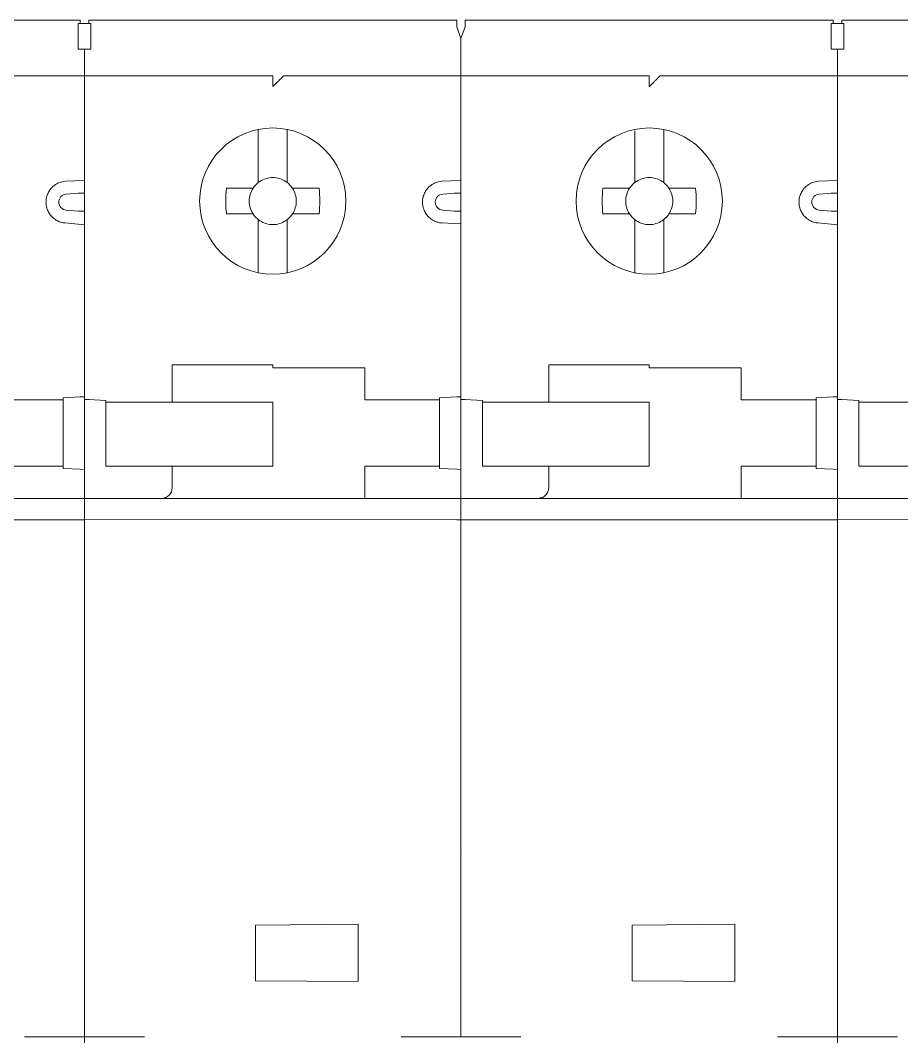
# Model space of a CAD drawing. Header units: millimetres. Extents: x 1359 to 3577, y 1336 to 3557.
# Drawn here: x 2113.87 to 2155.07, y 2964.79 to 3012.31 of the extents above; entities that cross this region are included whole.
import ezdxf

# ---------------------------------------------------------------- set-up
doc = ezdxf.new("R2010")
doc.units = ezdxf.units.MM
doc.layers.add('000-PI-Oprema', color=30, linetype='Continuous', lineweight=5)

msp = doc.modelspace()

# ---------------------------------------------------------------- linework, layer by layer
at = {"layer": '000-PI-Oprema', "color": 0, "lineweight": 0}
for p, q in [((2111.891, 3012.306), (2116.671, 3012.306)), ((2116.571, 3012.156), (2116.671, 3012.156)), ((2116.671, 3012.156), (2117.071, 3012.156)), ((2117.071, 3012.306), (2121.871, 3012.306)), ((2117.071, 3012.156), (2117.171, 3012.156)), ((2121.871, 3012.306), (2129.491, 3012.306)), ((2129.491, 3012.306), (2134.271, 3012.306)), ((2134.671, 3012.306), (2139.471, 3012.306)), ((2139.471, 3012.306), (2147.091, 3012.306)), ((2147.091, 3012.306), (2151.871, 3012.306)), ((2151.771, 3012.156), (2151.871, 3012.156)), ((2151.871, 3012.156), (2152.271, 3012.156)), ((2152.271, 3012.306), (2157.071, 3012.306)), ((2152.271, 3012.156), (2152.371, 3012.156)), ((2134.471, 3011.456), (2134.271, 3012.006)), ((2134.671, 3012.006), (2134.471, 3011.456)), ((2116.571, 3010.956), (2116.571, 3011.256)), ((2117.171, 3010.956), (2117.171, 3011.256)), ((2134.471, 3011.456), (2134.471, 3008.856)), ((2134.471, 3011.456), (2134.471, 3008.856)), ((2151.771, 3010.956), (2151.771, 3011.256)), ((2152.371, 3010.956), (2152.371, 3011.256)), ((2117.171, 3010.956), (2116.571, 3010.956)), ((2116.871, 3010.956), (2116.871, 3005.136)), ((2152.371, 3010.956), (2151.771, 3010.956)), ((2152.071, 3010.956), (2152.071, 3005.136)), ((2108.571, 3009.706), (2116.671, 3009.706)), ((2116.671, 3009.706), (2125.671, 3009.706)), ((2126.171, 3009.706), (2134.471, 3009.706)), ((2143.271, 3009.706), (2134.471, 3009.706)), ((2143.771, 3009.706), (2151.871, 3009.706)), ((2151.871, 3009.706), (2160.871, 3009.706)), ((2134.471, 3008.856), (2134.471, 2994.585)), ((2134.471, 3008.856), (2134.471, 3005.136)), ((2124.996, 3007.207), (2124.996, 3007.132)), ((2124.996, 3007.132), (2124.996, 3005.013)), ((2126.346, 3007.132), (2126.346, 3007.207)), ((2126.346, 3005.013), (2126.346, 3007.132)), ((2142.596, 3007.132), (2142.596, 3005.013)), ((2143.946, 3007.132), (2143.946, 3007.207)), ((2143.946, 3005.013), (2143.946, 3007.132)), ((2116.871, 3002.476), (2116.871, 3005.136)), ((2124.996, 3004.725), (2124.996, 3005.013)), ((2126.346, 3004.725), (2126.346, 3005.013)), ((2142.596, 3004.725), (2142.596, 3005.013)), ((2143.946, 3004.725), (2143.946, 3005.013)), ((2152.071, 3002.476), (2152.071, 3005.136)), ((2116.871, 3004.819), (2115.965, 3004.781)), ((2134.471, 3004.819), (2133.565, 3004.781)), ((2134.471, 3004.506), (2134.466, 3004.493)), ((2152.071, 3004.819), (2151.165, 3004.781)), ((2116.571, 3004.232), (2116.017, 3004.184)), ((2123.507, 3004.456), (2124.365, 3004.456)), ((2126.977, 3004.456), (2127.835, 3004.456)), ((2134.171, 3004.232), (2133.617, 3004.184)), ((2134.471, 3004.232), (2134.471, 3003.38)), ((2141.107, 3004.456), (2141.965, 3004.456)), ((2144.577, 3004.456), (2145.435, 3004.456)), ((2151.771, 3004.232), (2151.217, 3004.184)), ((2116.571, 3003.38), (2116.017, 3003.429)), ((2123.507, 3003.256), (2124.365, 3003.256)), ((2127.835, 3003.256), (2126.977, 3003.256)), ((2134.171, 3003.38), (2133.617, 3003.429)), ((2141.107, 3003.256), (2141.965, 3003.256)), ((2145.435, 3003.256), (2144.577, 3003.256)), ((2151.771, 3003.38), (2151.217, 3003.429)), ((2115.965, 3002.831), (2116.871, 3002.752)), ((2124.996, 3002.7), (2124.996, 3002.988)), ((2124.996, 3002.7), (2124.996, 3000.58)), ((2126.346, 3002.7), (2126.346, 3002.988)), ((2126.346, 3000.58), (2126.346, 3002.7)), ((2133.565, 3002.831), (2134.471, 3002.793)), ((2142.596, 3002.7), (2142.596, 3002.988)), ((2142.596, 3002.7), (2142.596, 3000.58)), ((2143.946, 3002.7), (2143.946, 3002.988)), ((2143.946, 3000.58), (2143.946, 3002.7)), ((2151.165, 3002.831), (2152.071, 3002.752)), ((2116.871, 3002.476), (2116.871, 2994.709)), ((2134.471, 3002.476), (2134.471, 2994.709)), ((2152.071, 3002.476), (2152.071, 2994.709)), ((2124.996, 3000.58), (2124.996, 3000.506)), ((2126.346, 3000.506), (2126.346, 3000.58)), ((2142.596, 3000.58), (2142.596, 3000.506)), ((2143.946, 3000.506), (2143.946, 3000.58)), ((2134.471, 2998.556), (2134.466, 2998.561)), ((2134.476, 2998.356), (2134.471, 2998.356)), ((2125.671, 2996.206), (2120.971, 2996.206)), ((2120.971, 2994.456), (2120.971, 2996.206)), ((2125.671, 2996.056), (2125.671, 2996.206)), ((2129.971, 2996.056), (2125.671, 2996.056)), ((2129.971, 2994.556), (2129.971, 2996.056)), ((2138.571, 2996.206), (2143.271, 2996.206)), ((2138.571, 2994.456), (2138.571, 2996.206)), ((2143.271, 2996.206), (2143.271, 2996.056)), ((2143.271, 2996.056), (2147.571, 2996.056)), ((2147.571, 2996.056), (2147.571, 2994.556)), ((2112.771, 2994.556), (2115.871, 2994.556)), ((2115.871, 2994.656), (2116.671, 2994.698)), ((2115.871, 2994.556), (2115.871, 2994.656)), ((2115.871, 2991.456), (2115.871, 2994.556)), ((2116.671, 2994.698), (2116.871, 2994.709)), ((2116.871, 2994.709), (2116.871, 2994.585)), ((2116.871, 2994.585), (2117.071, 2994.574)), ((2116.871, 2994.556), (2116.871, 2994.585)), ((2116.871, 2994.556), (2116.871, 2991.304)), ((2117.071, 2994.574), (2117.871, 2994.532)), ((2117.871, 2994.532), (2117.871, 2994.456)), ((2130.371, 2994.556), (2129.971, 2994.556)), ((2133.471, 2994.556), (2130.371, 2994.556)), ((2134.271, 2994.698), (2133.471, 2994.656)), ((2133.471, 2994.556), (2133.471, 2994.656)), ((2133.471, 2991.456), (2133.471, 2994.556)), ((2134.471, 2994.709), (2134.271, 2994.698)), ((2134.471, 2994.709), (2134.471, 2991.304)), ((2134.671, 2994.574), (2134.471, 2994.585)), ((2134.471, 2990.38), (2134.471, 2994.556)), ((2134.671, 2994.574), (2135.471, 2994.532)), ((2135.471, 2994.532), (2135.471, 2994.456)), ((2147.971, 2994.556), (2147.571, 2994.556)), ((2147.971, 2994.556), (2151.071, 2994.556)), ((2151.071, 2994.656), (2151.871, 2994.698)), ((2151.071, 2994.556), (2151.071, 2994.656)), ((2151.071, 2991.456), (2151.071, 2994.556)), ((2151.871, 2994.698), (2152.071, 2994.709)), ((2152.071, 2994.709), (2152.071, 2994.585)), ((2152.071, 2994.585), (2152.271, 2994.574)), ((2152.071, 2994.556), (2152.071, 2994.585)), ((2152.071, 2994.556), (2152.071, 2991.304)), ((2152.271, 2994.574), (2153.071, 2994.532)), ((2153.071, 2994.532), (2153.071, 2994.456)), ((2117.871, 2994.456), (2120.971, 2994.456)), ((2117.871, 2994.456), (2117.871, 2991.456)), ((2120.971, 2994.456), (2121.371, 2994.456)), ((2121.371, 2994.456), (2125.671, 2994.456)), ((2125.671, 2994.456), (2125.671, 2991.456)), ((2135.471, 2994.456), (2138.571, 2994.456)), ((2135.471, 2994.456), (2135.471, 2991.456)), ((2138.571, 2994.456), (2138.971, 2994.456)), ((2138.971, 2994.456), (2143.271, 2994.456)), ((2143.271, 2994.456), (2143.271, 2991.456)), ((2153.071, 2994.456), (2156.171, 2994.456)), ((2153.071, 2994.456), (2153.071, 2991.456)), ((2134.471, 2993.756), (2134.476, 2993.756)), ((2134.466, 2993.551), (2134.471, 2993.556)), ((2115.871, 2991.456), (2112.771, 2991.456)), ((2115.871, 2991.356), (2115.871, 2991.456)), ((2115.871, 2991.356), (2116.671, 2991.314)), ((2116.671, 2991.314), (2116.871, 2991.304)), ((2116.871, 2990.38), (2116.871, 2991.304)), ((2120.971, 2991.456), (2117.871, 2991.456)), ((2120.971, 2991.456), (2121.371, 2991.456)), ((2120.971, 2991.456), (2120.971, 2990.456)), ((2125.671, 2991.456), (2121.371, 2991.456)), ((2129.971, 2991.456), (2130.371, 2991.456)), ((2129.971, 2991.456), (2129.971, 2989.956)), ((2133.471, 2991.456), (2130.371, 2991.456)), ((2133.471, 2991.356), (2133.471, 2991.456)), ((2134.271, 2991.314), (2133.471, 2991.356)), ((2134.271, 2991.314), (2134.471, 2991.304)), ((2134.471, 2991.304), (2134.471, 2989.106)), ((2135.471, 2991.456), (2138.571, 2991.456)), ((2138.971, 2991.456), (2138.571, 2991.456)), ((2138.571, 2991.456), (2138.571, 2990.456)), ((2143.271, 2991.456), (2138.971, 2991.456)), ((2147.571, 2991.456), (2147.971, 2991.456)), ((2147.571, 2989.956), (2147.571, 2991.456)), ((2151.071, 2991.456), (2147.971, 2991.456)), ((2151.071, 2991.356), (2151.071, 2991.456)), ((2151.071, 2991.356), (2151.871, 2991.314)), ((2151.871, 2991.314), (2152.071, 2991.304)), ((2152.071, 2990.38), (2152.071, 2991.304)), ((2156.171, 2991.456), (2153.071, 2991.456)), ((2116.871, 2990.38), (2116.871, 2989.106)), ((2134.471, 2989.106), (2134.471, 2990.38)), ((2152.071, 2990.38), (2152.071, 2989.106)), ((2099.271, 2989.956), (2116.871, 2989.956)), ((2134.471, 2989.956), (2116.871, 2989.956)), ((2134.471, 2989.956), (2152.071, 2989.956)), ((2169.671, 2989.956), (2152.071, 2989.956)), ((2116.671, 2988.956), (2099.271, 2988.956)), ((2116.871, 2988.956), (2116.671, 2988.956)), ((2116.871, 2989.106), (2116.871, 2988.956)), ((2134.271, 2988.956), (2116.871, 2988.961)), ((2116.871, 2988.956), (2116.871, 2964.789)), ((2134.271, 2988.956), (2134.471, 2988.956)), ((2134.471, 2964.789), (2134.471, 2989.106)), ((2134.471, 2989.106), (2134.471, 2964.939)), ((2151.871, 2988.956), (2134.471, 2988.956)), ((2152.071, 2988.956), (2151.871, 2988.956)), ((2152.071, 2989.106), (2152.071, 2988.956)), ((2169.471, 2988.956), (2152.071, 2988.961)), ((2152.071, 2988.956), (2152.071, 2964.789)), ((2134.471, 2984.256), (2134.476, 2984.256)), ((2134.466, 2984.051), (2134.471, 2984.056)), ((2134.471, 2982.506), (2134.466, 2982.506)), ((2134.471, 2981.906), (2134.466, 2981.911)), ((2134.476, 2981.911), (2134.471, 2981.906)), ((2134.471, 2974.804), (2134.469, 2974.809)), ((2134.471, 2974.506), (2134.476, 2974.501)), ((2134.466, 2973.17), (2134.471, 2973.156)), ((2134.471, 2973.256), (2134.476, 2973.27)), ((2124.871, 2970.006), (2129.671, 2970.048)), ((2124.871, 2967.406), (2124.871, 2970.006)), ((2129.671, 2970.048), (2129.671, 2967.364)), ((2142.471, 2970.006), (2147.271, 2970.048)), ((2142.471, 2967.406), (2142.471, 2970.006)), ((2147.271, 2970.048), (2147.271, 2967.364)), ((2129.671, 2967.364), (2124.871, 2967.406)), ((2147.271, 2967.364), (2142.471, 2967.406)), ((2114.071, 2964.789), (2116.671, 2964.789)), ((2116.871, 2964.789), (2116.671, 2964.789)), ((2116.871, 2964.789), (2116.871, 2963.547)), ((2117.071, 2964.789), (2116.871, 2964.789)), ((2117.071, 2964.789), (2119.671, 2964.789)), ((2131.671, 2964.789), (2134.271, 2964.789)), ((2134.271, 2964.789), (2134.471, 2964.789)), ((2134.671, 2964.789), (2134.471, 2964.789)), ((2134.671, 2964.789), (2137.271, 2964.789)), ((2149.271, 2964.789), (2151.871, 2964.789)), ((2152.071, 2964.789), (2151.871, 2964.789)), ((2152.071, 2964.789), (2152.071, 2963.547)), ((2152.271, 2964.789), (2152.071, 2964.789)), ((2152.271, 2964.789), (2154.871, 2964.789))]:
    msp.add_line(p, q, dxfattribs=at)
for centre in [(2125.671, 3003.856), (2143.271, 3003.856)]:
    msp.add_circle(centre, 3.418, dxfattribs=at)
for centre, radius, start, end in [((2125.671, 3003.856), 1.1, 136.9319, 146.9443), ((2125.671, 3003.856), 1.1, 135, 136.9319), ((2125.671, 3003.856), 1.1, 123.0557, 133.0681), ((2125.671, 3003.856), 1.1, 46.9319, 56.9443), ((2125.671, 3003.856), 1.1, 45, 46.9319), ((2125.671, 3003.856), 1.1, 43.0681, 45), ((2125.671, 3003.856), 1.1, 33.0557, 43.0681), ((2143.271, 3003.856), 1.1, 136.9319, 146.9443), ((2143.271, 3003.856), 1.1, 135, 136.9319), ((2143.271, 3003.856), 1.1, 123.0557, 133.0681), ((2143.271, 3003.856), 1.1, 46.9319, 56.9443), ((2143.271, 3003.856), 1.1, 45, 46.9319), ((2143.271, 3003.856), 1.1, 43.0681, 45), ((2143.271, 3003.856), 1.1, 33.0557, 43.0681), ((2125.671, 3003.856), 1.1, 213.0557, 223.0681), ((2125.671, 3003.856), 1.1, 313.0681, 315), ((2125.671, 3003.856), 1.1, 315, 316.9319), ((2125.671, 3003.856), 1.1, 316.9319, 326.9443), ((2143.271, 3003.856), 1.1, 213.0557, 223.0681), ((2143.271, 3003.856), 1.1, 313.0681, 315), ((2143.271, 3003.856), 1.1, 315, 316.9319), ((2143.271, 3003.856), 1.1, 316.9319, 326.9443), ((2125.671, 3003.856), 1.1, 226.9319, 236.9443), ((2125.671, 3003.856), 1.1, 303.0557, 313.0681), ((2143.271, 3003.856), 1.1, 226.9319, 236.9443), ((2143.271, 3003.856), 1.1, 303.0557, 313.0681), ((2120.471, 2990.456), 0.5, 270, 0)]:
    msp.add_arc(centre, radius, start, end, dxfattribs=at)
for points, knots in [([(2116.571, 3012.156), (2116.571, 3012.137), (2116.571, 3012.083), (2116.571, 3011.968), (2116.571, 3011.809), (2116.571, 3011.632), (2116.571, 3011.445), (2116.571, 3011.319), (2116.571, 3011.256)], [0.287427, 0.287427, 0.287427, 0.287427, 0.3699948, 0.5001298, 0.629921, 0.7600558, 0.879771, 1, 1, 1, 1]), ([(2116.671, 3012.156), (2116.671, 3012.157), (2116.671, 3012.213), (2116.671, 3012.281), (2116.671, 3012.298), (2116.671, 3012.306)], [0, 0, 0, 0, 0.010834, 0.505413, 1, 1, 1, 1]), ([(2117.071, 3012.306), (2117.071, 3012.298), (2117.071, 3012.281), (2117.071, 3012.213), (2117.071, 3012.157), (2117.071, 3012.156)], [0, 0, 0, 0, 0.494587, 0.989166, 1, 1, 1, 1]), ([(2117.171, 3012.156), (2117.171, 3012.108), (2117.171, 3012.043), (2117.171, 3011.778), (2117.171, 3011.518), (2117.171, 3011.256)], [0.2858647, 0.2858647, 0.2858647, 0.2858647, 0.5, 0.5, 1, 1, 1, 1]), ([(2134.271, 3012.006), (2134.271, 3012.063), (2134.271, 3012.116), (2134.271, 3012.252), (2134.271, 3012.306), (2134.271, 3012.306)], [0.262243, 0.262243, 0.262243, 0.262243, 0.5, 0.5, 1, 1, 1, 1]), ([(2134.671, 3012.006), (2134.671, 3012.032), (2134.671, 3012.087), (2134.671, 3012.162), (2134.671, 3012.227), (2134.671, 3012.273), (2134.671, 3012.301), (2134.671, 3012.304), (2134.671, 3012.306)], [0.2613825, 0.2613825, 0.2613825, 0.2613825, 0.3685854, 0.5000663, 0.6285535, 0.7600358, 0.8779631, 1, 1, 1, 1]), ([(2151.771, 3012.156), (2151.771, 3012.137), (2151.771, 3012.083), (2151.771, 3011.968), (2151.771, 3011.809), (2151.771, 3011.632), (2151.771, 3011.445), (2151.771, 3011.319), (2151.771, 3011.256)], [0.287427, 0.287427, 0.287427, 0.287427, 0.3699948, 0.5001298, 0.629921, 0.7600558, 0.879771, 1, 1, 1, 1]), ([(2151.871, 3012.156), (2151.871, 3012.157), (2151.871, 3012.213), (2151.871, 3012.281), (2151.871, 3012.298), (2151.871, 3012.306)], [0, 0, 0, 0, 0.010834, 0.505413, 1, 1, 1, 1]), ([(2152.271, 3012.306), (2152.271, 3012.298), (2152.271, 3012.281), (2152.271, 3012.213), (2152.271, 3012.157), (2152.271, 3012.156)], [0, 0, 0, 0, 0.494587, 0.989166, 1, 1, 1, 1]), ([(2152.371, 3012.156), (2152.371, 3012.108), (2152.371, 3012.043), (2152.371, 3011.778), (2152.371, 3011.518), (2152.371, 3011.256)], [0.2858647, 0.2858647, 0.2858647, 0.2858647, 0.5, 0.5, 1, 1, 1, 1]), ([(2125.671, 3009.206), (2125.671, 3009.337), (2125.671, 3009.467), (2125.671, 3009.652), (2125.671, 3009.706), (2125.671, 3009.706)], [0, 0, 0, 0, 0.5, 0.5, 1, 1, 1, 1]), ([(2125.671, 3009.206), (2125.693, 3009.228), (2125.737, 3009.271), (2125.801, 3009.336), (2125.872, 3009.407), (2125.949, 3009.484), (2126.025, 3009.56), (2126.088, 3009.623), (2126.135, 3009.67), (2126.166, 3009.701), (2126.169, 3009.704), (2126.171, 3009.706)], [0, 0, 0, 0, 0.097283, 0.192791, 0.287384, 0.42418, 0.554334, 0.675821, 0.789691, 0.896334, 1, 1, 1, 1]), ([(2143.271, 3009.706), (2143.271, 3009.705), (2143.271, 3009.704), (2143.271, 3009.691), (2143.271, 3009.669), (2143.271, 3009.627), (2143.271, 3009.563), (2143.271, 3009.483), (2143.271, 3009.395), (2143.271, 3009.301), (2143.271, 3009.238), (2143.271, 3009.206)], [0, 0, 0, 0, 0.080758, 0.160392, 0.240099, 0.368585, 0.500066, 0.628554, 0.760036, 0.877963, 1, 1, 1, 1]), ([(2143.771, 3009.706), (2143.771, 3009.706), (2143.769, 3009.705), (2143.76, 3009.695), (2143.745, 3009.681), (2143.724, 3009.659), (2143.697, 3009.632), (2143.664, 3009.599), (2143.617, 3009.552), (2143.55, 3009.485), (2143.469, 3009.403), (2143.374, 3009.309), (2143.309, 3009.244), (2143.271, 3009.206)], [0, 0, 0, 0, 0.056117, 0.113833, 0.173777, 0.236509, 0.302522, 0.372235, 0.446007, 0.56933, 0.712859, 0.83153, 1, 1, 1, 1]), ([(2134.471, 3005.135), (2134.471, 3005.135), (2134.471, 3005.133), (2134.471, 3005.12), (2134.471, 3005.098), (2134.471, 3005.059), (2134.471, 3004.989), (2134.471, 3004.876), (2134.471, 3004.738), (2134.471, 3004.581), (2134.471, 3004.41), (2134.471, 3004.291), (2134.471, 3004.232)], [0, 0, 0, 0, 0.062572, 0.124512, 0.186422, 0.248903, 0.373491, 0.498598, 0.623567, 0.749199, 0.874318, 1, 1, 1, 1]), ([(2115.965, 3002.831), (2115.934, 3002.835), (2115.874, 3002.842), (2115.785, 3002.863), (2115.674, 3002.899), (2115.545, 3002.962), (2115.4, 3003.067), (2115.268, 3003.206), (2115.159, 3003.383), (2115.087, 3003.586), (2115.063, 3003.806), (2115.087, 3004.027), (2115.159, 3004.229), (2115.268, 3004.407), (2115.399, 3004.545), (2115.545, 3004.651), (2115.688, 3004.719), (2115.829, 3004.764), (2115.919, 3004.775), (2115.965, 3004.781)], [0, 0, 0, 0, 0.031513, 0.062833, 0.094232, 0.152293, 0.210532, 0.279327, 0.348301, 0.424071, 0.50002, 0.57579, 0.651739, 0.720534, 0.789508, 0.84757, 0.905809, 0.95275, 1, 1, 1, 1]), ([(2126.271, 3004.778), (2126.094, 3004.894), (2125.883, 3004.956), (2125.46, 3004.956), (2125.249, 3004.894), (2125.071, 3004.778)], [0, 0, 0, 0, 0.5, 0.5, 1, 1, 1, 1]), ([(2133.565, 3002.831), (2133.534, 3002.835), (2133.474, 3002.842), (2133.385, 3002.863), (2133.274, 3002.899), (2133.145, 3002.962), (2133, 3003.067), (2132.868, 3003.206), (2132.759, 3003.383), (2132.687, 3003.586), (2132.663, 3003.806), (2132.687, 3004.027), (2132.759, 3004.229), (2132.868, 3004.407), (2132.999, 3004.545), (2133.145, 3004.651), (2133.288, 3004.719), (2133.429, 3004.764), (2133.519, 3004.775), (2133.565, 3004.781)], [0, 0, 0, 0, 0.031513, 0.062833, 0.094232, 0.152293, 0.210532, 0.279327, 0.348301, 0.424071, 0.50002, 0.57579, 0.651739, 0.720534, 0.789508, 0.84757, 0.905809, 0.95275, 1, 1, 1, 1]), ([(2143.871, 3004.778), (2143.694, 3004.894), (2143.483, 3004.956), (2143.06, 3004.956), (2142.849, 3004.894), (2142.671, 3004.778)], [0, 0, 0, 0, 0.5, 0.5, 1, 1, 1, 1]), ([(2151.165, 3002.831), (2151.134, 3002.835), (2151.074, 3002.842), (2150.985, 3002.863), (2150.874, 3002.899), (2150.745, 3002.962), (2150.6, 3003.067), (2150.468, 3003.206), (2150.359, 3003.383), (2150.287, 3003.586), (2150.263, 3003.806), (2150.287, 3004.027), (2150.359, 3004.229), (2150.468, 3004.407), (2150.599, 3004.545), (2150.745, 3004.651), (2150.888, 3004.719), (2151.029, 3004.764), (2151.119, 3004.775), (2151.165, 3004.781)], [0, 0, 0, 0, 0.031513, 0.062833, 0.094232, 0.152293, 0.210532, 0.279327, 0.348301, 0.424071, 0.50002, 0.57579, 0.651739, 0.720534, 0.789508, 0.84757, 0.905809, 0.95275, 1, 1, 1, 1]), ([(2116.017, 3003.429), (2115.924, 3003.437), (2115.834, 3003.481), (2115.708, 3003.619), (2115.671, 3003.713), (2115.671, 3003.9), (2115.708, 3003.993), (2115.834, 3004.131), (2115.924, 3004.175), (2116.017, 3004.184)], [0, 0, 0, 0, 0.25, 0.25, 0.5, 0.5, 0.75, 0.75, 1, 1, 1, 1]), ([(2116.871, 3004.232), (2116.871, 3004.232), (2116.839, 3004.232), (2116.728, 3004.232), (2116.65, 3004.232), (2116.571, 3004.232)], [0, 0, 0, 0, 0.5, 0.5, 1, 1, 1, 1]), ([(2123.507, 3004.456), (2123.483, 3004.257), (2123.459, 3003.856), (2123.483, 3003.455), (2123.508, 3003.256), (2123.507, 3003.256)], [0, 0, 0, 0, 0.5, 1, 1.000008, 1.000008, 1.000008, 1.000008]), ([(2126.977, 3004.456), (2126.91, 3004.456), (2126.785, 3004.456), (2126.654, 3004.456), (2126.593, 3004.456)], [0, 0, 0, 0, 0.54278, 1, 1, 1, 1]), ([(2133.617, 3003.429), (2133.524, 3003.437), (2133.434, 3003.481), (2133.308, 3003.619), (2133.271, 3003.713), (2133.271, 3003.9), (2133.308, 3003.993), (2133.434, 3004.131), (2133.524, 3004.175), (2133.617, 3004.184)], [0, 0, 0, 0, 0.25, 0.25, 0.5, 0.5, 0.75, 0.75, 1, 1, 1, 1]), ([(2134.471, 3004.232), (2134.471, 3004.232), (2134.439, 3004.232), (2134.328, 3004.232), (2134.25, 3004.232), (2134.171, 3004.232)], [0, 0, 0, 0, 0.5, 0.5, 1, 1, 1, 1]), ([(2141.107, 3004.456), (2141.083, 3004.257), (2141.059, 3003.856), (2141.083, 3003.455), (2141.108, 3003.256), (2141.107, 3003.256)], [-0.000008, -0.000008, -0.000008, -0.000008, 0.499992, 0.999992, 1, 1, 1, 1]), ([(2144.577, 3004.456), (2144.51, 3004.456), (2144.385, 3004.456), (2144.254, 3004.456), (2144.193, 3004.456)], [0, 0, 0, 0, 0.54278, 1, 1, 1, 1]), ([(2151.217, 3003.429), (2151.124, 3003.437), (2151.034, 3003.481), (2150.908, 3003.619), (2150.871, 3003.713), (2150.871, 3003.9), (2150.908, 3003.993), (2151.034, 3004.131), (2151.124, 3004.175), (2151.217, 3004.184)], [0, 0, 0, 0, 0.25, 0.25, 0.5, 0.5, 0.75, 0.75, 1, 1, 1, 1]), ([(2152.071, 3004.232), (2152.071, 3004.232), (2152.039, 3004.232), (2151.928, 3004.232), (2151.85, 3004.232), (2151.771, 3004.232)], [0, 0, 0, 0, 0.5, 0.5, 1, 1, 1, 1]), ([(2124.749, 3003.256), (2124.749, 3003.256), (2124.634, 3003.434), (2124.571, 3003.645), (2124.571, 3003.856)], [0, 0, 0, 0, 0.0000079, 0.5000079, 0.5000079, 0.5000079, 0.5000079]), ([(2142.349, 3003.256), (2142.351, 3003.258), (2142.349, 3003.256), (2142.349, 3003.257), (2142.349, 3003.257), (2142.349, 3003.257), (2142.349, 3003.258), (2142.348, 3003.259), (2142.346, 3003.261), (2142.343, 3003.266), (2142.337, 3003.276), (2142.325, 3003.296), (2142.302, 3003.336), (2142.26, 3003.418), (2142.195, 3003.592), (2142.171, 3003.751), (2142.171, 3003.856)], [0, 0, 0, 0, 0.000244, 0.000244, 0.000488, 0.000977, 0.001953, 0.003906, 0.007813, 0.015625, 0.03125, 0.0625, 0.125, 0.25, 0.5, 1, 1, 1, 1]), ([(2116.871, 3003.38), (2116.871, 3003.38), (2116.842, 3003.38), (2116.725, 3003.38), (2116.642, 3003.38), (2116.571, 3003.38)], [0, 0, 0, 0, 0.5, 0.5, 1, 1, 1, 1]), ([(2124.365, 3003.256), (2124.433, 3003.256), (2124.557, 3003.256), (2124.689, 3003.256), (2124.749, 3003.256)], [0, 0, 0, 0, 0.54278, 1, 1, 1, 1]), ([(2126.977, 3003.256), (2126.91, 3003.256), (2126.786, 3003.256), (2126.654, 3003.256), (2126.593, 3003.256)], [0, 0, 0, 0, 0.540007, 1, 1, 1, 1]), ([(2134.471, 3003.38), (2134.471, 3003.38), (2134.442, 3003.38), (2134.325, 3003.38), (2134.242, 3003.38), (2134.171, 3003.38)], [0, 0, 0, 0, 0.5, 0.5, 1, 1, 1, 1]), ([(2134.471, 3003.38), (2134.471, 3003.351), (2134.471, 3003.291), (2134.471, 3003.204), (2134.471, 3003.117), (2134.471, 3003.006), (2134.471, 3002.874), (2134.471, 3002.737), (2134.471, 3002.623), (2134.471, 3002.541), (2134.471, 3002.487), (2134.471, 3002.48), (2134.471, 3002.477)], [0, 0, 0, 0, 0.06314, 0.125631, 0.188079, 0.251095, 0.376332, 0.501694, 0.62641, 0.751388, 0.875439, 1, 1, 1, 1]), ([(2141.965, 3003.256), (2142.033, 3003.256), (2142.157, 3003.256), (2142.289, 3003.256), (2142.349, 3003.256)], [0, 0, 0, 0, 0.54278, 1, 1, 1, 1]), ([(2144.577, 3003.256), (2144.51, 3003.256), (2144.386, 3003.256), (2144.254, 3003.256), (2144.193, 3003.256)], [0, 0, 0, 0, 0.540007, 1, 1, 1, 1]), ([(2152.071, 3003.38), (2152.071, 3003.38), (2152.042, 3003.38), (2151.925, 3003.38), (2151.842, 3003.38), (2151.771, 3003.38)], [0, 0, 0, 0, 0.5, 0.5, 1, 1, 1, 1]), ([(2125.071, 3002.934), (2125.249, 3002.819), (2125.46, 3002.756), (2125.883, 3002.756), (2126.094, 3002.819), (2126.271, 3002.934)], [0, 0, 0, 0, 0.5, 0.5, 1, 1, 1, 1]), ([(2142.671, 3002.934), (2142.849, 3002.819), (2143.06, 3002.756), (2143.483, 3002.756), (2143.694, 3002.819), (2143.871, 3002.934)], [0, 0, 0, 0, 0.5, 0.5, 1, 1, 1, 1]), ([(2138.071, 2989.956), (2138.092, 2989.957), (2138.129, 2989.958), (2138.182, 2989.968), (2138.225, 2989.98), (2138.282, 2990.001), (2138.35, 2990.037), (2138.427, 2990.1), (2138.489, 2990.176), (2138.536, 2990.265), (2138.566, 2990.36), (2138.569, 2990.425), (2138.571, 2990.456)], [0, 0, 0, 0, 0.090538, 0.168629, 0.234274, 0.28748, 0.430983, 0.554467, 0.680811, 0.79553, 0.900937, 1, 1, 1, 1]), ([(2116.871, 2989.056), (2116.871, 2989.052), (2116.871, 2989.046), (2116.871, 2988.978), (2116.871, 2988.961)], [0, 0, 0, 0, 0.751055, 1, 1, 1, 1]), ([(2134.471, 2989.106), (2134.471, 2989.105), (2134.471, 2989.103), (2134.471, 2989.088), (2134.471, 2989.06), (2134.471, 2989.016), (2134.471, 2988.976), (2134.471, 2988.956)], [0, 0, 0, 0, 0.169382, 0.332374, 0.500748, 0.7482, 1, 1, 1, 1]), ([(2152.071, 2989.056), (2152.071, 2989.052), (2152.071, 2989.046), (2152.071, 2988.978), (2152.071, 2988.961)], [0, 0, 0, 0, 0.751055, 1, 1, 1, 1])]:
    msp.add_open_spline(points, degree=3, knots=knots, dxfattribs=at)
for points in [[(2124.893, 3004.634), (2124.902, 3004.643), (2124.911, 3004.651), (2124.92, 3004.66)], [(2142.493, 3004.634), (2142.502, 3004.643), (2142.511, 3004.651), (2142.52, 3004.66)], [(2124.749, 3004.456), (2124.615, 3004.456), (2124.489, 3004.456), (2124.365, 3004.456)], [(2124.571, 3003.856), (2124.571, 3004.068), (2124.634, 3004.279), (2124.749, 3004.456)], [(2126.771, 3003.856), (2126.771, 3004.068), (2126.709, 3004.279), (2126.593, 3004.456)], [(2127.835, 3003.256), (2127.883, 3003.654), (2127.883, 3004.058), (2127.835, 3004.456)], [(2142.349, 3004.456), (2142.215, 3004.456), (2142.089, 3004.456), (2141.965, 3004.456)], [(2142.171, 3003.856), (2142.171, 3004.068), (2142.234, 3004.279), (2142.349, 3004.456)], [(2144.371, 3003.856), (2144.371, 3004.068), (2144.309, 3004.279), (2144.193, 3004.456)], [(2145.435, 3003.256), (2145.483, 3003.654), (2145.483, 3004.058), (2145.435, 3004.456)], [(2126.593, 3003.256), (2126.709, 3003.434), (2126.771, 3003.645), (2126.771, 3003.856)], [(2144.193, 3003.256), (2144.309, 3003.434), (2144.371, 3003.645), (2144.371, 3003.856)], [(2124.893, 3003.078), (2124.885, 3003.087), (2124.876, 3003.096), (2124.868, 3003.105)], [(2124.92, 3003.053), (2124.911, 3003.061), (2124.902, 3003.07), (2124.893, 3003.078)], [(2142.493, 3003.078), (2142.485, 3003.087), (2142.476, 3003.096), (2142.468, 3003.105)], [(2142.52, 3003.053), (2142.511, 3003.061), (2142.502, 3003.07), (2142.493, 3003.078)]]:
    msp.add_open_spline(points, degree=3, dxfattribs=at)

doc.saveas('drawing.dxf')
